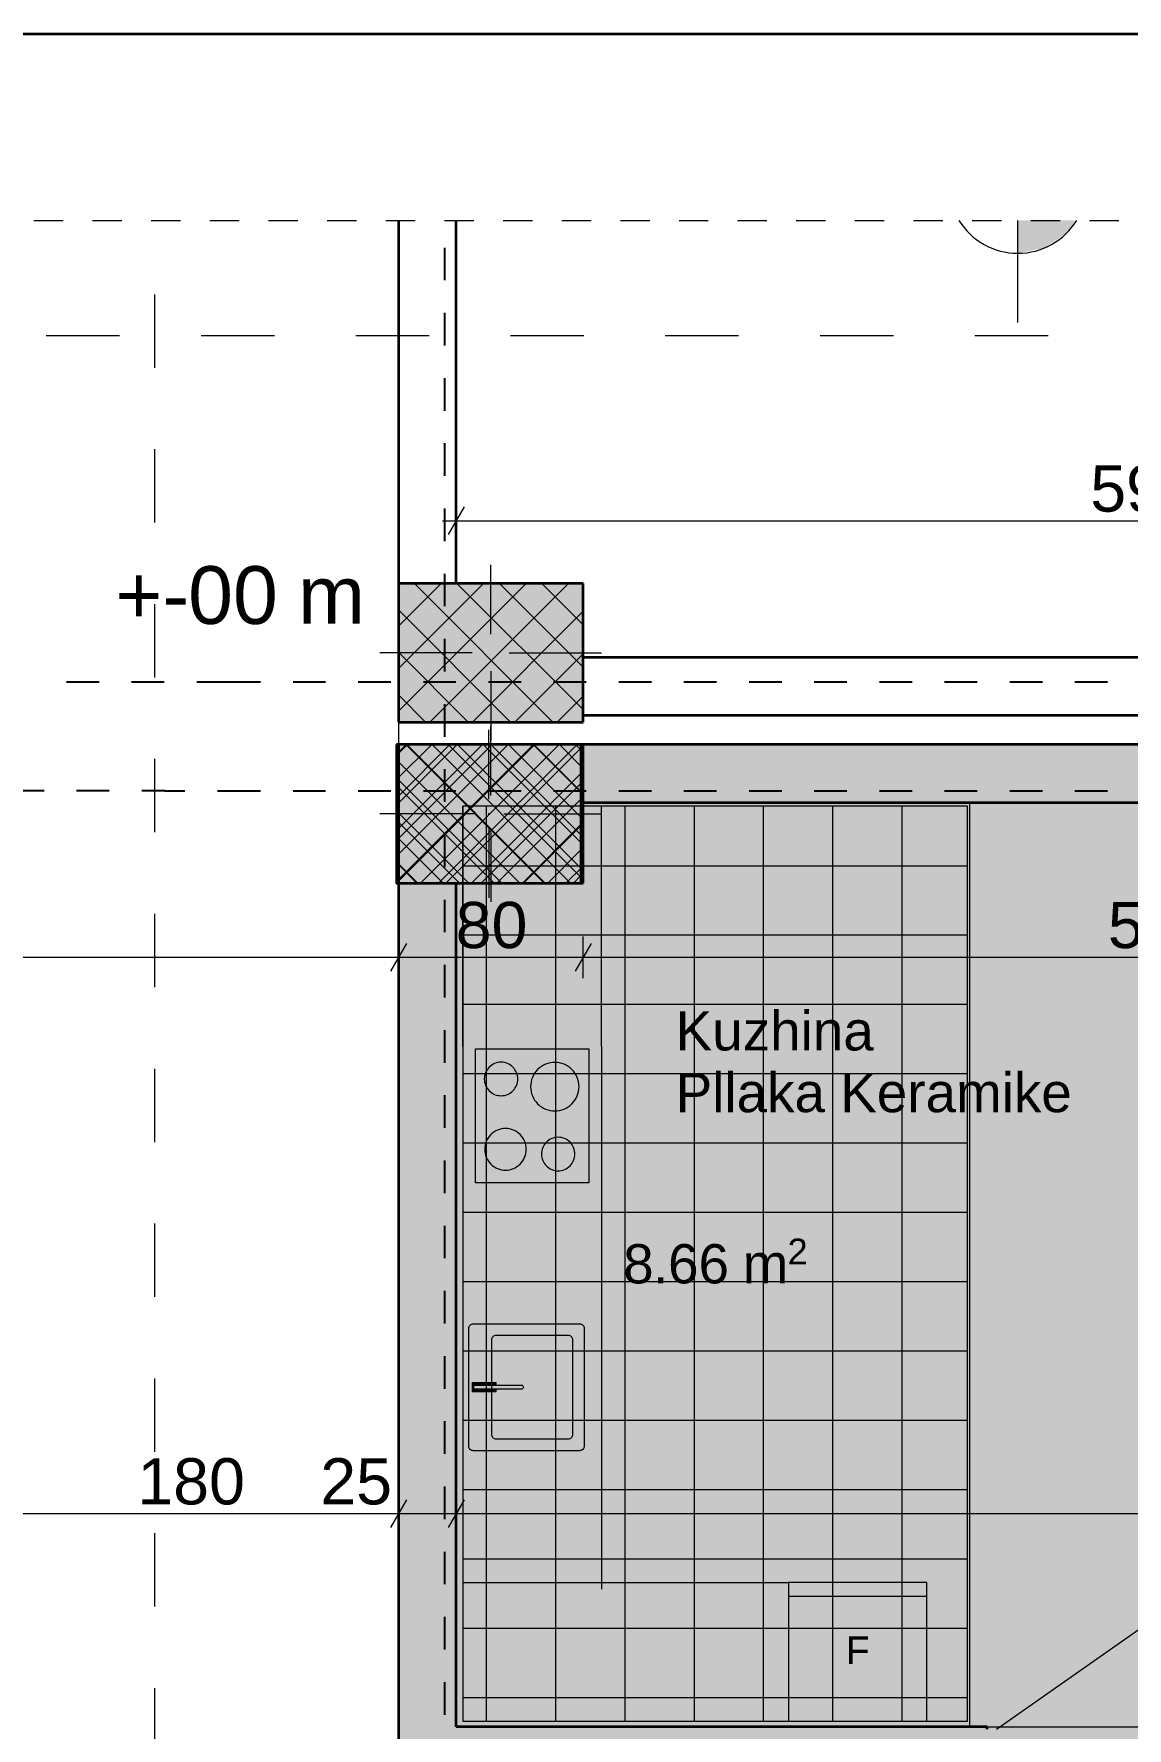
# Model space of a CAD drawing. Header units: millimetres. Extents: x -117066 to -55301, y -75598 to 14871.
# Drawn here: x -86403 to -80484, y -43793 to -34626 of the extents above; entities that cross this region are included whole.
import ezdxf

# ---------------------------------------------------------------- set-up
doc = ezdxf.new("R2010")
doc.units = ezdxf.units.MM
doc.header["$MEASUREMENT"] = 0
doc.layers.add('A - Shtyllat', color=7, linetype='Continuous')
doc.layers.add('Drawing & Figure', color=7, linetype='Continuous')
for name, color, linetype, lineweight in [('A - Shtyllat_Pen_No__1', 7, 'Continuous', 13), ('A - Shtyllat_Pen_No__7', 7, 'Continuous', 35), ('Drawing & Figure_Pen_No__1', 7, 'Continuous', 13), ('Drawing & Figure_Pen_No__101', 252, 'Continuous', 13), ('Drawing & Figure_Pen_No__20', 1, 'Continuous', 0), ('Drawing & Figure_Pen_No__6', 5, 'Continuous', 35), ('Drawing & Figure_Pen_No__7', 7, 'Continuous', 35)]:
    doc.layers.add(name, color=color, linetype=linetype, lineweight=lineweight)
for name, color, linetype, lineweight, true_color in [('Drawing & Figure_Pen_No__3', 7, 'Continuous', 18, 0xff6600), ('Drawing & Figure_Pen_No__58', 7, 'Continuous', 25, 0xdf0000), ('Drawing & Figure_Pen_No__61', 7, 'Continuous', 20, 0x6a6a6a), ('Drawing & Figure_Pen_No__8', 7, 'Continuous', 35, 0xa80f02), ('Drawing & Figure_Pen_No__81', 7, 'Continuous', 20, 0x6a6a6a), ('Drawing & Figure_Pen_No__85', 7, 'Continuous', 20, 0x80c2ff)]:
    doc.layers.add(name, color=color, linetype=linetype, lineweight=lineweight, true_color=true_color)
doc.styles.add('GENERATED_STYLE_1', font='arial.ttf')

# ---------------------------------------------------------------- blocks, each defined once
blk = doc.blocks.new('Column_1', base_point=(-83939.3, -38846.2))
at = {"layer": 'A - Shtyllat', "linetype": 'Continuous', "lineweight": 0, "true_color": 0x000000}
h = blk.add_hatch(dxfattribs=at)
h.set_pattern_fill('Concrete_Block', color=18, style=0, pattern_type=2)
h.set_pattern_definition([(45, (0, 0), (-68.94291, 68.94291), []), (135, (0, 0), (68.94291, 68.94291), [])])
h.paths.add_polyline_path([(-84439.4, -38471.4), (-84439.2, -39221.4), (-83439.2, -39221.1), (-83439.4, -38471.1)])
at = {"layer": 'A - Shtyllat_Pen_No__1', "color": 7, "linetype": 'Continuous', "lineweight": 13}
for p, q in [((-83939.3, -38766.2), (-83939.4, -38391.2)), ((-84019.3, -38846.3), (-84519.3, -38846.4)), ((-83859.3, -38846.2), (-83359.3, -38846)), ((-83939.3, -38926.2), (-83939.1, -39301.2))]:
    blk.add_line(p, q, dxfattribs=at)
blk.add_point((-83939.3, -38846.2), dxfattribs=at)
at = {"layer": 'A - Shtyllat_Pen_No__7', "color": 7, "linetype": 'Continuous', "lineweight": 35, "flags": 128}
blk.add_lwpolyline([(-84439.4, -38471.4), (-84439.2, -39221.4), (-83439.2, -39221.1), (-83439.4, -38471.1)], close=True, dxfattribs=at)

msp = doc.modelspace()

# ---------------------------------------------------------------- hatches: boundary and pattern name
at = {"layer": 'Drawing & Figure', "linetype": 'Continuous', "lineweight": 0, "true_color": 0x2a2a2a}
msp.add_hatch(color=250, dxfattribs=at).paths.add_polyline_path([(-73813.5, -38470.7), (-84436.1, -38472.9), (-84432.5, -55456.9), (-73807.1, -55454.7)])
at = {"layer": 'Drawing & Figure_Pen_No__1', "linetype": 'Continuous', "lineweight": 0, "true_color": 0x000000}
msp.add_hatch(color=18, dxfattribs=at).paths.add_polyline_path([(-80932.6, -35784.6), (-80811, -35703.3), (-80765.4, -35635.1), (-81076.2, -35635.1), (-81076.2, -35813.2)])
at = {"layer": 'Drawing & Figure_Pen_No__1', "linetype": 'Continuous', "lineweight": 0, "true_color": 0xffffff}
for points in [[(-84429.6, -37599.4), (-84429.6, -38349.4), (-83429.7, -38349.4), (-83429.7, -37599.4)], [(-84429.6, -38471.8), (-84429.6, -39221.8), (-83429.7, -39221.8), (-83429.7, -38471.8)], [(-83330.3, -40105.3), (-83330.3, -38805), (-84080.3, -38805), (-84080.3, -40105.3)], [(-83330.3, -40105.3), (-84080.3, -40105.3), (-84080.3, -40855.3), (-83330.3, -40855.3)], [(-83399.1, -40117.8), (-84011.6, -40117.8), (-84011.6, -40842.8), (-83399.1, -40842.8)], [(-83330.3, -40855.3), (-84080.3, -40855.3), (-84080.3, -41573.5), (-83330.3, -41573.5)], [(-83330.3, -41573.5), (-84080.3, -41573.5), (-84080.3, -42323.5), (-83330.3, -42323.5)], [(-83424, -41629.7), (-83431.4, -41612.1), (-83449.1, -41604.8), (-84024, -41604.8), (-84041.7, -41612.1), (-84049.1, -41629.7), (-84049.1, -42267.2), (-84041.7, -42284.9), (-84024, -42292.3), (-83449.1, -42292.3), (-83431.4, -42284.9), (-83424, -42267.2)], [(-83947.8, -41923.6), (-84029.1, -41923.6), (-84029.1, -41973.5), (-83947.8, -41973.5), (-83947.8, -41959.7), (-84011.6, -41959.7), (-84019.5, -41956.4), (-84022.8, -41948.5), (-84019.5, -41940.5), (-84011.6, -41937.2), (-83947.8, -41937.2)], [(-83764.2, -41937.2), (-84011.6, -41937.2), (-84019.5, -41940.5), (-84022.8, -41948.5), (-84019.5, -41956.4), (-84011.6, -41959.7), (-83764.2, -41959.7), (-83756.3, -41956.5), (-83753, -41948.6), (-83756.3, -41940.6)], [(-83902.8, -41923.9), (-83946.6, -41923.9), (-83946.6, -41937.2), (-83902.8, -41937.2)], [(-83902.8, -41973.2), (-83902.8, -41959.7), (-83946.6, -41959.7), (-83946.6, -41973.2)], [(-83330.3, -42323.5), (-84080.3, -42323.5), (-84080.3, -43041.8), (-83330.3, -43041.8)], [(-84080.3, -43005.6), (-84080.3, -43755.6), (-82318.4, -43755.6), (-82318.4, -43005.6)], [(-81568.4, -43005.6), (-82318.4, -43005.6), (-82318.4, -43755.6), (-81568.4, -43755.6)]]:
    msp.add_hatch(color=7, dxfattribs=at).paths.add_polyline_path(points)

# ---------------------------------------------------------------- linework, layer by layer
at = {"layer": 'Drawing & Figure_Pen_No__1', "color": 7, "linetype": 'Continuous', "lineweight": 13}
for points in [[(-84429.6, -35635.1), (-84429.6, -57528.3)], [(-81076.2, -36188.2), (-81076.2, -35635.1)], [(-84073.9, -37185.7), (-84160.5, -37335.7)], [(-84429.6, -38290.5), (-83738.5, -37599.4)], [(-84429.6, -38060.7), (-83968.3, -37599.4)], [(-84429.6, -37830.9), (-84198.1, -37599.4)], [(-84429.6, -37601.1), (-84428, -37599.4)], [(-83592.6, -38349.4), (-84342.6, -37599.4)], [(-84258.7, -38349.4), (-83508.7, -37599.4)], [(-83429.7, -38282.5), (-84112.8, -37599.4)], [(-83429.7, -38052.7), (-83883, -37599.4)], [(-83429.7, -37822.9), (-83653.2, -37599.4)], [(-83822.4, -38349.4), (-84429.6, -37742.1)], [(-84028.9, -38349.4), (-83429.7, -37750.2)], [(-84052.2, -38349.4), (-84429.6, -37972)], [(-83799.1, -38349.4), (-83429.7, -37980)], [(-84282, -38349.4), (-84429.6, -38201.8)], [(-83569.3, -38349.4), (-83429.7, -38209.8)], [(-84429.6, -39209.8), (-83691.6, -38471.8)], [(-84429.6, -38980), (-83921.4, -38471.8)], [(-84429.6, -38750.2), (-84151.3, -38471.8)], [(-84429.6, -38520.4), (-84381.1, -38471.8)], [(-83639.5, -39221.8), (-84389.5, -38471.8)], [(-84211.8, -39221.8), (-83461.8, -38471.8)], [(-83429.7, -39201.8), (-84159.6, -38471.8)], [(-83429.7, -38972), (-83929.8, -38471.8)], [(-83429.7, -38742.1), (-83700, -38471.8)], [(-83429.7, -38512.3), (-83470.2, -38471.8)], [(-83869.3, -39221.8), (-84429.6, -38661.4)], [(-83982, -39221.8), (-83429.7, -38669.4)], [(-84080.3, -38805), (-84080.3, -43755.6)], [(-81348.6, -38805), (-84080.3, -38805)], [(-81348.6, -43755.6), (-81348.6, -38805)], [(-81337.7, -38784.3), (-81337.7, -43786.9)], [(-74119.6, -38784.3), (-81337.7, -38784.3)], [(-84099.1, -39221.8), (-84429.6, -38891.2)], [(-83752.2, -39221.8), (-83429.7, -38899.2)], [(-84328.9, -39221.8), (-84429.6, -39121)], [(-83522.4, -39221.8), (-83429.7, -39129)], [(-84386.4, -39547.1), (-84473, -39697.1)], [(-83386.4, -39547.1), (-83472.9, -39697.1)], [(-84429.6, -42744.6), (-84429.6, -42519.6)], [(-84117.2, -42744.6), (-84117.2, -42519.6)], [(-84386.4, -42557.1), (-84473, -42707.1)], [(-84073.8, -42557.1), (-84160.5, -42707.1)], [(-86687.7, -42632.1), (-84429.6, -42632.1)], [(-84429.6, -42632.1), (-84117.2, -42632.1)], [(-84117.2, -42632.1), (-74119.6, -42632.1)], [(-84080.3, -43755.6), (-81348.6, -43755.6)], [(-81337.7, -43786.9), (-74119.6, -43786.9)]]:
    msp.add_lwpolyline(points, dxfattribs=at)
msp.add_lwpolyline([(-81395.3, -35635.1, 0.2601), (-81076.2, -35813.2, 0.2601), (-80757, -35635.1)], format="xyb", dxfattribs=at)
at = {"layer": 'Drawing & Figure_Pen_No__101', "color": 252, "linetype": 'Continuous', "lineweight": 13}
for points in [[(-84117.2, -37373.2), (-84117.2, -37148.2)], [(-84190.5, -37260.7), (-84117.2, -37260.7)], [(-84117.2, -37260.7), (-76681.2, -37260.7)], [(-83952.3, -43755.6), (-83952.3, -38805)], [(-83577.3, -43755.6), (-83577.3, -38805)], [(-83202.3, -43755.6), (-83202.3, -38805)], [(-82827.3, -43755.6), (-82827.3, -38805)], [(-82452.3, -43755.6), (-82452.3, -38805)], [(-82077.3, -43755.6), (-82077.3, -38805)], [(-81702.3, -43755.6), (-81702.3, -38805)], [(-84080.3, -39126.8), (-81348.6, -39126.8)], [(-84429.6, -39734.6), (-84429.6, -39509.6)], [(-84080.3, -39501.8), (-81348.6, -39501.8)], [(-83429.7, -39734.6), (-83429.7, -39509.6)], [(-89156.5, -39622.1), (-84429.6, -39622.1)], [(-84429.6, -39622.1), (-83429.7, -39622.1)], [(-83429.7, -39622.1), (-77178.1, -39622.1)], [(-84080.3, -39876.7), (-81348.6, -39876.7)], [(-84080.3, -40251.7), (-81348.6, -40251.7)], [(-84080.3, -40626.7), (-81348.6, -40626.7)], [(-84080.3, -41001.8), (-81348.6, -41001.8)], [(-84080.3, -41376.8), (-81348.6, -41376.8)], [(-84080.3, -41751.8), (-81348.6, -41751.8)], [(-84080.3, -42126.8), (-81348.6, -42126.8)], [(-84080.3, -42501.8), (-81348.6, -42501.8)], [(-84080.3, -42876.8), (-81348.6, -42876.8)], [(-84080.3, -43251.8), (-81348.6, -43251.8)], [(-84080.3, -43626.8), (-81348.6, -43626.8)]]:
    msp.add_lwpolyline(points, dxfattribs=at)
at = {"layer": 'Drawing & Figure_Pen_No__20', "color": 1, "linetype": 'Continuous', "lineweight": 0}
for points in [[(-83929.7, -37874.4), (-83929.7, -37499.4)], [(-84029.7, -37974.4), (-84529.7, -37974.4)], [(-83829.6, -37974.4), (-83329.7, -37974.4)], [(-83929.7, -38074.4), (-83929.7, -38449.4)], [(-83929.7, -38746.8), (-83929.7, -38371.8)], [(-84029.7, -38846.8), (-84529.7, -38846.8)], [(-83829.6, -38846.8), (-83329.7, -38846.8)], [(-83929.7, -38946.8), (-83929.7, -39321.8)]]:
    msp.add_lwpolyline(points, dxfattribs=at)
at = {"layer": 'Drawing & Figure_Pen_No__3', "color": 30, "linetype": 'Continuous', "lineweight": 18, "true_color": 0xff6600}
msp.add_lwpolyline([(-81191.4, -43799.4), (-80351.7, -43211.5)], dxfattribs=at)
at = {"layer": 'Drawing & Figure_Pen_No__58', "color": 12, "linetype": 'Continuous', "lineweight": 25, "true_color": 0xdf0000}
for points in [[(-84179.7, -35783.1), (-84179.7, -35959.5)], [(-84179.7, -36135.9), (-84179.7, -36312.3)], [(-84179.7, -36488.7), (-84179.7, -36665.1)], [(-84179.7, -36841.4), (-84179.7, -37017.8)], [(-84179.7, -37194.2), (-84179.7, -37370.6)], [(-84179.7, -37547), (-84179.7, -37723.4)], [(-84179.7, -37899.8), (-84179.7, -38076.2)], [(-86226.7, -38131.5), (-86050.3, -38131.5)], [(-85873.9, -38131.5), (-85697.5, -38131.5)], [(-85521.1, -38131.5), (-85301.3, -38131.5)], [(-85301.3, -38131.5), (-85176.5, -38131.5)], [(-85000.1, -38131.5), (-84823.7, -38131.5)], [(-84647.3, -38131.5), (-84470.9, -38131.5)], [(-84294.5, -38131.5), (-84118.2, -38131.5)], [(-83941.8, -38131.5), (-83765.4, -38131.5)], [(-83589, -38131.5), (-83412.6, -38131.5)], [(-83236.2, -38131.5), (-83059.8, -38131.5)], [(-82883.4, -38131.5), (-82707, -38131.5)], [(-82530.6, -38131.5), (-82354.2, -38131.5)], [(-82177.8, -38131.5), (-82001.4, -38131.5)], [(-81825, -38131.5), (-81648.7, -38131.5)], [(-81472.3, -38131.5), (-81295.9, -38131.5)], [(-81119.5, -38131.5), (-80943.1, -38131.5)], [(-80766.7, -38131.5), (-80590.4, -38131.5)], [(-84179.7, -38252.6), (-84179.7, -38428.9)], [(-84179.7, -38605.3), (-84179.7, -38781.7)], [(-86348.1, -38721.8), (-86524.5, -38721.8)], [(-85995.3, -38721.8), (-86171.7, -38721.8)], [(-85694.1, -38721.8), (-85818.9, -38721.8)], [(-85694.1, -38721.8), (-85585.9, -38721.8)], [(-85409.5, -38721.8), (-85301.3, -38721.8)], [(-85301.3, -38721.8), (-85176.5, -38721.8)], [(-85000.1, -38721.8), (-84823.7, -38721.8)], [(-84647.3, -38721.8), (-84470.9, -38721.8)], [(-84294.5, -38721.8), (-84118.2, -38721.8)], [(-83941.8, -38721.8), (-83765.4, -38721.8)], [(-83589, -38721.8), (-83412.6, -38721.8)], [(-83236.2, -38721.8), (-83059.8, -38721.8)], [(-82883.4, -38721.8), (-82707, -38721.8)], [(-82530.6, -38721.8), (-82354.2, -38721.8)], [(-82177.8, -38721.8), (-82001.4, -38721.8)], [(-81825, -38721.8), (-81648.7, -38721.8)], [(-81472.3, -38721.8), (-81295.9, -38721.8)], [(-81119.5, -38721.8), (-80943.1, -38721.8)], [(-80766.7, -38721.8), (-80590.4, -38721.8)], [(-84179.7, -38958.1), (-84179.7, -39134.5)], [(-84179.7, -39310.9), (-84179.7, -39487.3)], [(-84179.7, -39663.7), (-84179.7, -39840.1)], [(-84179.7, -40016.5), (-84179.7, -40192.9)], [(-84179.7, -40369.2), (-84179.7, -40545.6)], [(-84179.7, -40722), (-84179.7, -40898.4)], [(-84179.7, -41074.8), (-84179.7, -41251.2)], [(-84179.7, -41427.5), (-84179.7, -41603.9)], [(-84179.7, -41780.3), (-84179.7, -41956.7)], [(-84179.7, -42133.1), (-84179.7, -42309.5)], [(-84179.7, -42485.9), (-84179.7, -42662.3)], [(-84179.7, -42838.7), (-84179.7, -43015.1)], [(-84179.7, -43191.5), (-84179.7, -43367.9)], [(-84179.7, -43544.3), (-84179.7, -43720.7)]]:
    msp.add_lwpolyline(points, dxfattribs=at)
at = {"layer": 'Drawing & Figure_Pen_No__7', "color": 7, "linetype": 'Continuous', "lineweight": 35}
for points in [[(-114132.4, -34626.2), (-58196.2, -34626.2)], [(-84429.7, -35635.1), (-84429.7, -38312.5)], [(-84117.2, -37599.4), (-84117.2, -35635.1)], [(-84429.6, -37599.4), (-84429.6, -38349.4)], [(-83429.7, -37599.4), (-84429.6, -37599.4)], [(-83429.7, -38349.4), (-83429.7, -37599.4)], [(-77178.1, -38000), (-83429.7, -38000)], [(-83429.7, -38312.5), (-77178.1, -38312.5)], [(-84429.6, -38349.4), (-83429.7, -38349.4)], [(-84429.6, -38471.8), (-84429.6, -39221.8)], [(-83429.7, -38471.8), (-84429.6, -38471.8)], [(-77178.1, -38471.8), (-83429.7, -38471.8)], [(-83429.7, -39221.8), (-83429.7, -38471.8)], [(-83429.7, -38784.3), (-77178.1, -38784.3)], [(-84429.6, -39221.8), (-84429.6, -44770.8)], [(-84429.6, -39221.8), (-83429.7, -39221.8)], [(-84117.2, -43786.9), (-84117.2, -39221.8)], [(-81241.4, -43786.9), (-84117.2, -43786.9)], [(-81241.4, -43786.9), (-81287.7, -43786.9)], [(-81241.4, -43786.9), (-81287.7, -43786.9)], [(-81241.4, -43786.9), (-81287.7, -43786.9)], [(-81241.4, -43799.4), (-81241.4, -43786.9)], [(-81241.4, -43799.4), (-81241.4, -43786.9)], [(-81241.4, -43799.4), (-81241.4, -43786.9)]]:
    msp.add_lwpolyline(points, dxfattribs=at)
at = {"layer": 'Drawing & Figure_Pen_No__81', "color": 251, "linetype": 'Continuous', "lineweight": 20, "true_color": 0x6a6a6a}
for points in [[(-86403, -35635.1), (-86244.2, -35635.1)], [(-86085.4, -35635.1), (-85926.7, -35635.1)], [(-85767.9, -35635.1), (-85609.2, -35635.1)], [(-85450.5, -35635.1), (-85291.7, -35635.1)], [(-85132.9, -35635.1), (-84974.2, -35635.1)], [(-84815.4, -35635.1), (-84656.7, -35635.1)], [(-84498, -35635.1), (-84339.2, -35635.1)], [(-84180.4, -35635.1), (-84021.7, -35635.1)], [(-83862.9, -35635.1), (-83704.2, -35635.1)], [(-83545.5, -35635.1), (-83386.7, -35635.1)], [(-83227.9, -35635.1), (-83069.2, -35635.1)], [(-82910.4, -35635.1), (-82751.7, -35635.1)], [(-82593, -35635.1), (-82434.2, -35635.1)], [(-82275.4, -35635.1), (-82116.7, -35635.1)], [(-81957.9, -35635.1), (-81799.2, -35635.1)], [(-81640.5, -35635.1), (-81481.7, -35635.1)], [(-81322.9, -35635.1), (-81164.2, -35635.1)], [(-81005.4, -35635.1), (-80846.7, -35635.1)], [(-80688, -35635.1), (-80529.2, -35635.1)], [(-84080.3, -40105.3), (-84080.3, -38805)], [(-83330.3, -38805), (-84080.3, -38805)], [(-83330.3, -40105.3), (-83330.3, -38805)], [(-84080.3, -40105.3), (-84080.3, -40855.3)], [(-84011.6, -40842.8), (-84011.6, -40117.8)], [(-84011.6, -40117.8), (-83399.1, -40117.8)], [(-83399.1, -40117.8), (-83399.1, -40842.8)], [(-83330.3, -40105.3), (-83330.3, -40855.3)], [(-84080.3, -40855.3), (-84080.3, -41573.5)], [(-83399.1, -40842.8), (-84011.6, -40842.8)], [(-83330.3, -40855.3), (-83330.3, -41573.5)], [(-84080.3, -41573.5), (-84080.3, -42323.5)], [(-84024, -41604.8), (-83449.1, -41604.8)], [(-83330.3, -41573.5), (-83330.3, -42323.5)], [(-84049.1, -42267.2), (-84049.1, -41629.7)], [(-83924.1, -42204.8), (-83924.1, -41692.3)], [(-83899.1, -41667.2), (-83511.6, -41667.2)], [(-83486.6, -41692.3), (-83486.6, -42204.8)], [(-83424, -41629.7), (-83424, -42267.2)], [(-84029.1, -41973.5), (-84029.1, -41923.6)], [(-84029.1, -41923.6), (-83947.8, -41923.6)], [(-83947.8, -41973.5), (-84029.1, -41973.5)], [(-84011.6, -41937.2), (-83764.2, -41937.2)], [(-83947.8, -41937.2), (-84011.6, -41937.2)], [(-83764.2, -41959.7), (-84011.6, -41959.7)], [(-84011.6, -41959.7), (-83947.8, -41959.7)], [(-83947.8, -41923.6), (-83947.8, -41937.2)], [(-83947.8, -41959.7), (-83947.8, -41973.5)], [(-83946.6, -41937.2), (-83946.6, -41923.9)], [(-83946.6, -41923.9), (-83902.8, -41923.9)], [(-83902.8, -41937.2), (-83946.6, -41937.2)], [(-83946.6, -41973.2), (-83946.6, -41959.7)], [(-83946.6, -41959.7), (-83902.8, -41959.7)], [(-83902.8, -41973.2), (-83946.6, -41973.2)], [(-83902.8, -41923.9), (-83902.8, -41937.2)], [(-83902.8, -41959.7), (-83902.8, -41973.2)], [(-83511.6, -42229.7), (-83899.1, -42229.7)], [(-84080.3, -42323.5), (-84080.3, -43041.8)], [(-83449.1, -42292.3), (-84024, -42292.3)], [(-83330.3, -42323.5), (-83330.3, -43041.8)], [(-84080.3, -43005.6), (-82318.4, -43005.6)], [(-82318.4, -43005.6), (-82318.4, -43755.6)], [(-81568.4, -43005.6), (-82318.4, -43005.6)], [(-81568.4, -43080.6), (-82318.4, -43080.6)], [(-81568.4, -43755.6), (-81568.4, -43005.6)], [(-84080.3, -43755.6), (-82318.4, -43755.6)], [(-82318.4, -43755.6), (-81568.4, -43755.6)]]:
    msp.add_lwpolyline(points, dxfattribs=at)
for points in [[(-83783.1, -40280.9, 0.414214), (-83873.7, -40190.2, 0.414214), (-83964.4, -40280.9, 0.414214), (-83873.7, -40371.5, 0.414214)], [(-83451.6, -40322.2, 0.414214), (-83582.8, -40191, 0.414214), (-83714.1, -40322.2, 0.414214), (-83582.8, -40453.5, 0.414214)], [(-83737.4, -40661.6, 0.414214), (-83849.9, -40549, 0.414214), (-83962.4, -40661.6, 0.414214), (-83849.9, -40774.1, 0.414214)], [(-83473.8, -40686.9, 0.414214), (-83564.4, -40596.3, 0.414214), (-83655, -40686.9, 0.414214), (-83564.4, -40777.5, 0.414214)]]:
    msp.add_lwpolyline(points, format="xyb", close=True, dxfattribs=at)
for points in [[(-84049.1, -41629.7, -0.414214), (-84024, -41604.8)], [(-83449.1, -41604.8, -0.414214), (-83424, -41629.7)], [(-83924.1, -41692.3, -0.414214), (-83899.1, -41667.2)], [(-83511.6, -41667.2, -0.414214), (-83486.6, -41692.3)], [(-84011.6, -41959.7, -0.414214), (-84022.8, -41948.5, -0.414214), (-84011.6, -41937.2)], [(-84011.6, -41959.7, -0.414214), (-84022.8, -41948.5, -0.414214), (-84011.6, -41937.2)], [(-83764.2, -41937.2, -0.410689), (-83753, -41948.5, -0.414214), (-83764.2, -41959.7)], [(-83899.1, -42229.7, -0.414214), (-83924.1, -42204.8)], [(-83486.6, -42204.8, -0.414214), (-83511.6, -42229.7)], [(-84024, -42292.3, -0.414214), (-84049.1, -42267.2)], [(-83424, -42267.2, -0.414214), (-83449.1, -42292.3)]]:
    msp.add_lwpolyline(points, format="xyb", dxfattribs=at)
at = {"layer": 'Drawing & Figure_Pen_No__85', "color": 151, "linetype": 'Continuous', "lineweight": 20, "true_color": 0x80c2ff}
for points in [[(-85749.2, -36035.9), (-85749.2, -36432.7)], [(-86335.9, -36258), (-85939, -36258)], [(-85498.1, -36258), (-85101.2, -36258)], [(-84660.2, -36258), (-84263.4, -36258)], [(-83822.4, -36258), (-83425.5, -36258)], [(-82984.5, -36258), (-82587.6, -36258)], [(-82146.7, -36258), (-81749.8, -36258)], [(-81308.8, -36258), (-80912, -36258)], [(-85749.2, -36873.7), (-85749.2, -37270.6)], [(-85749.2, -37711.6), (-85749.2, -38108.4)], [(-85749.2, -38549.4), (-85749.2, -38946.3)], [(-85749.2, -39387.3), (-85749.2, -39784.1)], [(-85749.2, -40225.1), (-85749.2, -40621.9)], [(-85749.2, -41063), (-85749.2, -41459.9)], [(-85749.2, -41900.8), (-85749.2, -42297.7)], [(-85749.2, -42738.7), (-85749.2, -43135.5)], [(-85749.2, -43576.5), (-85749.2, -43973.4)]]:
    msp.add_lwpolyline(points, dxfattribs=at)

# ---------------------------------------------------------------- block references
at = {"layer": 'A - Shtyllat', "color": 7, "lineweight": 35}
msp.add_blockref('Column_1', (-83939.3, -38846.2), dxfattribs=at)

# ---------------------------------------------------------------- texts
at = {"layer": 'Drawing & Figure_Pen_No__1', "color": 7, "linetype": 'Continuous', "lineweight": 13, "char_height": 250.001, "attachment_point": 7, "style": 'GENERATED_STYLE_1'}
for s, insert in [('\\A1;{\\pql;\\fArial|b0|i0|c0|p34;595}', (-80683.8, -37214.8)), ('\\A1;{\\pql;\\fArial|b0|i0|c0|p34;80}', (-84119.4, -39576.2)), ('\\A1;{\\pql;\\fArial|b0|i0|c0|p34;500}', (-80588.5, -39576.2)), ('\\A1;{\\pql;\\fArial|b0|i0|c0|p34;180}', (-85843.1, -42586.3)), ('\\A1;{\\pql;\\fArial|b0|i0|c0|p34;25}', (-84852.5, -42586.3))]:
    msp.add_mtext(s, dxfattribs=dict(at, insert=insert))
at = {"layer": 'Drawing & Figure_Pen_No__6', "color": 5, "linetype": 'Continuous', "lineweight": 35, "char_height": 312.501, "attachment_point": 7, "style": 'GENERATED_STYLE_1'}
for s, insert in [('\\A1;{\\pql;\\fArial|b0|i0|c0|p34;+-}', (-85961.9, -37818.1)), ('\\A1;{\\pql;\\fArial|b0|i0|c0|p34;00}', (-85567.7, -37823.3)), ('\\A1;{\\pql;\\fArial|b0|i0|c0|p34;m}', (-84973.5, -37818.1))]:
    msp.add_mtext(s, dxfattribs=dict(at, insert=insert))
at = {"layer": 'Drawing & Figure_Pen_No__61', "color": 251, "linetype": 'Continuous', "lineweight": 20, "true_color": 0x6a6a6a, "insert": (-82006.4, -43447.1), "char_height": 150, "attachment_point": 7, "style": 'GENERATED_STYLE_1'}
msp.add_mtext('\\A1;{\\pql;\\fArial|b0|i0|c0|p34;F}', dxfattribs=at)
at = {"layer": 'Drawing & Figure_Pen_No__8', "color": 14, "linetype": 'Continuous', "lineweight": 35, "true_color": 0xa80f02, "attachment_point": 7, "style": 'GENERATED_STYLE_1'}
for s, insert, char_height in [('\\A1;{\\pql;\\fArial|b0|i0|c0|p34;Kuzhina}', (-82928.5, -40129.5), 212.5), ('\\A1;{\\pql;\\fArial|b0|i0|c0|p34;Pllaka Keramike}', (-82928.5, -40463.5), 212.5), ('\\A1;{\\pql;\\fArial|b0|i0|c0|p34;2}', (-82322.6, -41284.6), 140.25), ('\\A1;{\\pql;\\fArial|b0|i0|c0|p34;8}', (-83212.7, -41390.1), 212.5), ('\\A1;{\\pql;\\fArial|b0|i0|c0|p34;66}', (-82969.8, -41390.1), 212.5), ('\\A1;{\\pql;\\fArial|b0|i0|c0|p34;m}', (-82565.5, -41386.6), 212.5), ('\\A1;{\\pql;\\fArial|b0|i0|c0|p34;.}', (-83051.3, -41386.6), 212.5)]:
    msp.add_mtext(s, dxfattribs=dict(at, insert=insert, char_height=char_height))

doc.saveas('drawing.dxf')
